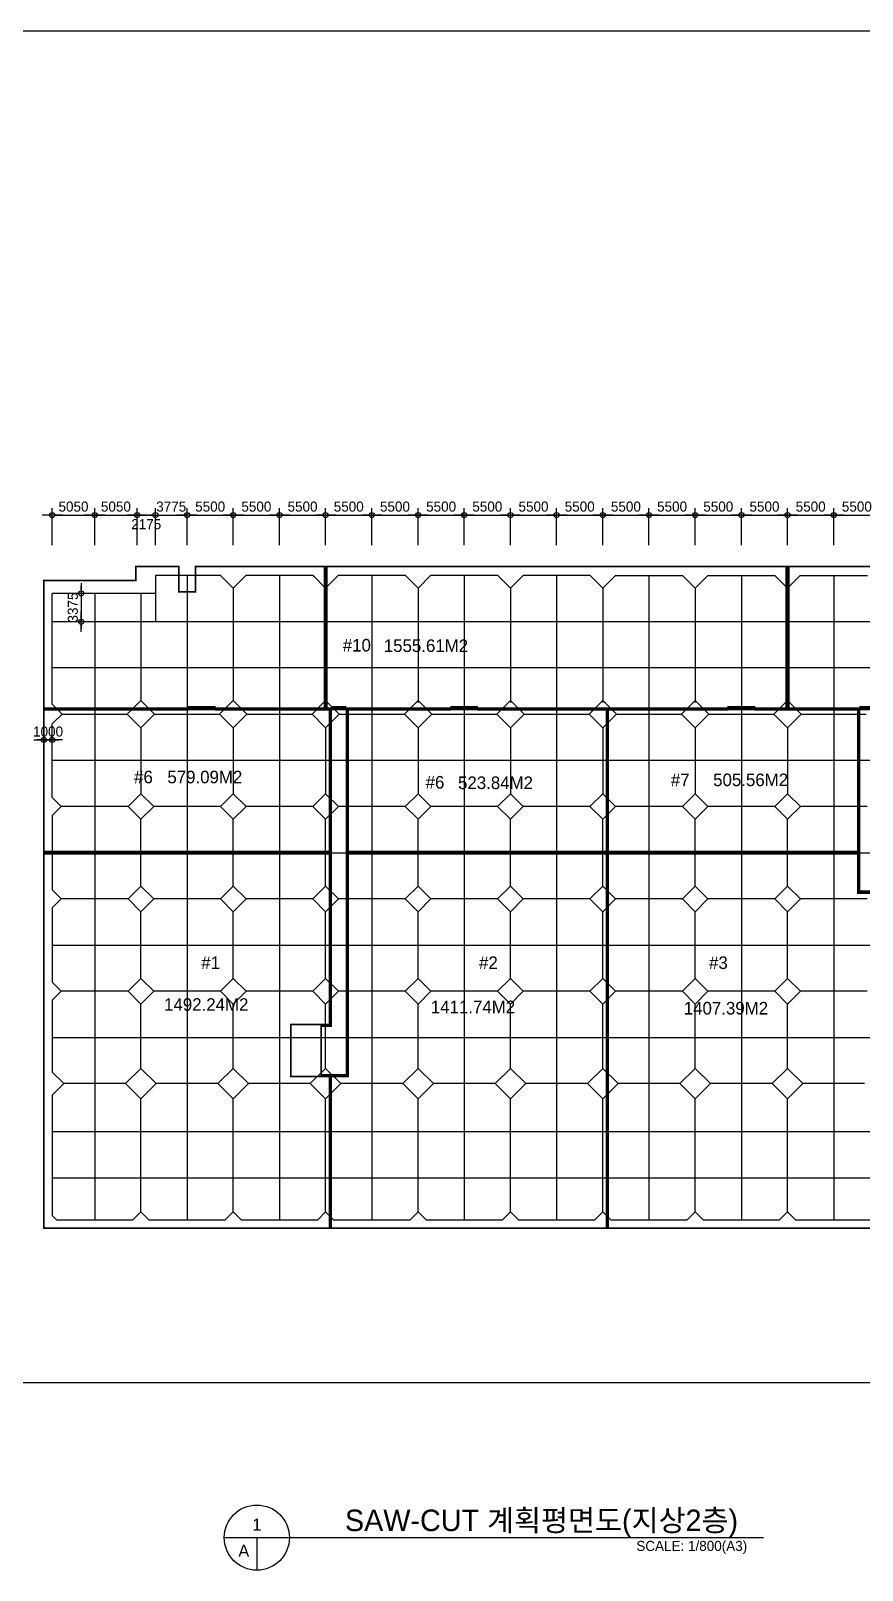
# Model space of a CAD drawing. Header units: millimetres. Extents: x -224470 to 893780, y -1288009 to 197746.
# Drawn here: x 102622 to 201618, y -446339 to -263054 of the extents above; entities that cross this region are included whole.
import ezdxf
from ezdxf.enums import TextEntityAlignment as Align

# ---------------------------------------------------------------- set-up
doc = ezdxf.new("R2010")
doc.units = ezdxf.units.MM
doc.header["$LTSCALE"] = 1000
doc.header["$MEASUREMENT"] = 0
doc.header["$PDSIZE"] = -10
doc.layers.get('0').update_dxf_attribs({"linetype": 'CONTINUOUS'})
doc.layers.get('Defpoints').update_dxf_attribs({"color": 171, "linetype": 'CONTINUOUS'})
for name, color, linetype in [('NDIM', 7, 'CONTINUOUS'), ('SAW-CUT', 6, 'CONTINUOUS'), ('SYM', 7, 'CONTINUOUS'), ('TEXT', 3, 'CONTINUOUS')]:
    doc.layers.add(name, color=color, linetype=linetype)
doc.styles.add('CGS', font='cgse', dxfattribs={"bigfont": 'cgs'})
doc.styles.add('나눔바른고딕', font='')
doc.styles.get('나눔바른고딕').set_extended_font_data('나눔바른고딕')
doc.dimstyles.new('NDIM 1200', dxfattribs={"dimscale": 500, "dimtxt": 3, "dimasz": 1, "dimexe": 2, "dimexo": 2, "dimgap": 1, "dimtad": 1, "dimdec": 0, "dimdsep": 46, "dimtxsty": 'CGS', "dimblk": 'DOT0', "dimcen": 1, "dimdle": 8, "dimclrd": 2, "dimclre": 2, "dimclrt": 2, "dimadec": 0, "dimazin": 0, "dimtfac": 1, "dimtdec": 0, "dimtix": 1, "dimtmove": 2, "dimatfit": 3, "dimldrblk": 'DOT0', "dimfxl": 1, "dimtolj": 1, "dimtzin": 0, "dimlwd": -1, "dimlwe": -1, "dimarcsym": 0})

# ---------------------------------------------------------------- blocks, each defined once
blk = doc.blocks.new('DOT0')
blk.add_line((-3, 0), (3, 0))
at = {"color": 6}
blk.add_circle((0, 0), 0.75, dxfattribs=at)
blk = doc.blocks.new('*D184')
at = {"layer": 'Defpoints', "color": 0, "ltscale": 0.4, "transparency": 16777216}
for p in [(110230, -320709), (105180, -325109), (110230, -325109)]:
    blk.add_point(p, dxfattribs=at)
at = {"layer": 'NDIM', "ltscale": 0.4, "transparency": 16777216}
for p, q in [((105180, -324309), (105180, -319909)), ((105580, -320709), (109830, -320709)), ((110230, -324309), (110230, -319909))]:
    blk.add_line(p, q, dxfattribs=at)
at = {"layer": 'NDIM', "ltscale": 0.4, "transparency": 16777216, "xscale": 400, "yscale": 400, "zscale": 400, "rotation": 180}
blk.add_blockref('DOT0', (105180, -320709), dxfattribs=at)
at = {"layer": 'NDIM', "ltscale": 0.4, "transparency": 16777216, "xscale": 400, "yscale": 400, "zscale": 400}
blk.add_blockref('DOT0', (110230, -320709), dxfattribs=at)
at = {"layer": 'NDIM', "ltscale": 0.4, "transparency": 16777216, "insert": (107705, -319709), "char_height": 1200, "attachment_point": 5, "style": 'CGS'}
blk.add_mtext('\\A1;5050', dxfattribs=at)
blk = doc.blocks.new('*D186')
at = {"layer": 'Defpoints', "color": 0, "ltscale": 0.4, "transparency": 16777216}
for p in [(105180, -347492), (104180, -349092), (105180, -349092)]:
    blk.add_point(p, dxfattribs=at)
at = {"layer": 'NDIM', "ltscale": 0.4, "transparency": 16777216}
for p, q in [((103780, -347492), (103380, -347492)), ((104180, -348292), (104180, -346692)), ((104180, -347492), (105180, -347492)), ((105180, -348292), (105180, -346692)), ((105580, -347492), (105980, -347492))]:
    blk.add_line(p, q, dxfattribs=at)
at = {"layer": 'NDIM', "ltscale": 0.4, "transparency": 16777216, "xscale": 400, "yscale": 400, "zscale": 400}
blk.add_blockref('DOT0', (104180, -347492), dxfattribs=at)
at = {"layer": 'NDIM', "ltscale": 0.4, "transparency": 16777216, "xscale": 400, "yscale": 400, "zscale": 400, "rotation": 180}
blk.add_blockref('DOT0', (105180, -347492), dxfattribs=at)
at = {"layer": 'NDIM', "ltscale": 0.4, "transparency": 16777216, "insert": (104680, -346492), "char_height": 1200, "attachment_point": 5, "style": 'CGS'}
blk.add_mtext('\\A1;1000', dxfattribs=at)
blk = doc.blocks.new('*D188')
at = {"layer": 'Defpoints', "color": 0, "ltscale": 0.4, "transparency": 16777216}
for p in [(115280, -320709), (110230, -325109), (115280, -325109)]:
    blk.add_point(p, dxfattribs=at)
at = {"layer": 'NDIM', "ltscale": 0.4, "transparency": 16777216}
for p, q in [((110230, -324309), (110230, -319909)), ((110630, -320709), (114880, -320709)), ((115280, -324309), (115280, -319909))]:
    blk.add_line(p, q, dxfattribs=at)
at = {"layer": 'NDIM', "ltscale": 0.4, "transparency": 16777216, "xscale": 400, "yscale": 400, "zscale": 400, "rotation": 180}
blk.add_blockref('DOT0', (110230, -320709), dxfattribs=at)
at = {"layer": 'NDIM', "ltscale": 0.4, "transparency": 16777216, "xscale": 400, "yscale": 400, "zscale": 400}
blk.add_blockref('DOT0', (115280, -320709), dxfattribs=at)
at = {"layer": 'NDIM', "ltscale": 0.4, "transparency": 16777216, "insert": (112755, -319709), "char_height": 1200, "attachment_point": 5, "style": 'CGS'}
blk.add_mtext('\\A1;5050', dxfattribs=at)
blk = doc.blocks.new('*D189')
at = {"layer": 'Defpoints', "color": 0, "ltscale": 0.4, "transparency": 16777216}
for p in [(117455, -320709), (115280, -325109), (117455, -325109)]:
    blk.add_point(p, dxfattribs=at)
at = {"layer": 'NDIM', "ltscale": 0.4, "transparency": 16777216}
for p, q in [((115280, -324309), (115280, -319909)), ((115680, -320709), (117055, -320709)), ((117455, -324309), (117455, -319909))]:
    blk.add_line(p, q, dxfattribs=at)
at = {"layer": 'NDIM', "ltscale": 0.4, "transparency": 16777216, "xscale": 400, "yscale": 400, "zscale": 400, "rotation": 180}
blk.add_blockref('DOT0', (115280, -320709), dxfattribs=at)
at = {"layer": 'NDIM', "ltscale": 0.4, "transparency": 16777216, "xscale": 400, "yscale": 400, "zscale": 400}
blk.add_blockref('DOT0', (117455, -320709), dxfattribs=at)
at = {"layer": 'NDIM', "ltscale": 0.4, "transparency": 16777216, "insert": (116368, -321809), "char_height": 1200, "attachment_point": 5, "style": 'CGS'}
blk.add_mtext('\\A1;2175', dxfattribs=at)
blk = doc.blocks.new('*D190')
at = {"layer": 'Defpoints', "color": 0, "ltscale": 0.4, "transparency": 16777216}
for p in [(126730, -320709), (121230, -325109), (126730, -325109)]:
    blk.add_point(p, dxfattribs=at)
at = {"layer": 'NDIM', "ltscale": 0.4, "transparency": 16777216}
for p, q in [((121230, -324309), (121230, -319909)), ((121630, -320709), (126330, -320709)), ((126730, -324309), (126730, -319909))]:
    blk.add_line(p, q, dxfattribs=at)
at = {"layer": 'NDIM', "ltscale": 0.4, "transparency": 16777216, "xscale": 400, "yscale": 400, "zscale": 400, "rotation": 180}
blk.add_blockref('DOT0', (121230, -320709), dxfattribs=at)
at = {"layer": 'NDIM', "ltscale": 0.4, "transparency": 16777216, "xscale": 400, "yscale": 400, "zscale": 400}
blk.add_blockref('DOT0', (126730, -320709), dxfattribs=at)
at = {"layer": 'NDIM', "ltscale": 0.4, "transparency": 16777216, "insert": (123980, -319709), "char_height": 1200, "attachment_point": 5, "style": 'CGS'}
blk.add_mtext('\\A1;5500', dxfattribs=at)
blk = doc.blocks.new('*D194')
at = {"layer": 'Defpoints', "color": 0, "ltscale": 0.4, "transparency": 16777216}
for p in [(121230, -320709), (117455, -325109), (121230, -325109)]:
    blk.add_point(p, dxfattribs=at)
at = {"layer": 'NDIM', "ltscale": 0.4, "transparency": 16777216}
for p, q in [((117055, -320709), (116655, -320709)), ((117455, -324309), (117455, -319909)), ((117455, -320709), (121230, -320709)), ((121230, -324309), (121230, -319909)), ((121630, -320709), (122030, -320709))]:
    blk.add_line(p, q, dxfattribs=at)
at = {"layer": 'NDIM', "ltscale": 0.4, "transparency": 16777216, "xscale": 400, "yscale": 400, "zscale": 400}
blk.add_blockref('DOT0', (117455, -320709), dxfattribs=at)
at = {"layer": 'NDIM', "ltscale": 0.4, "transparency": 16777216, "xscale": 400, "yscale": 400, "zscale": 400, "rotation": 180}
blk.add_blockref('DOT0', (121230, -320709), dxfattribs=at)
at = {"layer": 'NDIM', "ltscale": 0.4, "transparency": 16777216, "insert": (119343, -319709), "char_height": 1200, "attachment_point": 5, "style": 'CGS'}
blk.add_mtext('\\A1;3775', dxfattribs=at)
blk = doc.blocks.new('*D191')
at = {"layer": 'Defpoints', "color": 0, "ltscale": 0.4, "transparency": 16777216}
for p in [(132230, -320709), (126730, -325109), (132230, -325109)]:
    blk.add_point(p, dxfattribs=at)
at = {"layer": 'NDIM', "ltscale": 0.4, "transparency": 16777216}
for p, q in [((126730, -324309), (126730, -319909)), ((127130, -320709), (131830, -320709)), ((132230, -324309), (132230, -319909))]:
    blk.add_line(p, q, dxfattribs=at)
at = {"layer": 'NDIM', "ltscale": 0.4, "transparency": 16777216, "xscale": 400, "yscale": 400, "zscale": 400, "rotation": 180}
blk.add_blockref('DOT0', (126730, -320709), dxfattribs=at)
at = {"layer": 'NDIM', "ltscale": 0.4, "transparency": 16777216, "xscale": 400, "yscale": 400, "zscale": 400}
blk.add_blockref('DOT0', (132230, -320709), dxfattribs=at)
at = {"layer": 'NDIM', "ltscale": 0.4, "transparency": 16777216, "insert": (129480, -319709), "char_height": 1200, "attachment_point": 5, "style": 'CGS'}
blk.add_mtext('\\A1;5500', dxfattribs=at)
blk = doc.blocks.new('*D192')
at = {"layer": 'Defpoints', "color": 0, "ltscale": 0.4, "transparency": 16777216}
for p in [(137730, -320709), (132230, -325109), (137730, -325109)]:
    blk.add_point(p, dxfattribs=at)
at = {"layer": 'NDIM', "ltscale": 0.4, "transparency": 16777216}
for p, q in [((132230, -324309), (132230, -319909)), ((132630, -320709), (137330, -320709)), ((137730, -324309), (137730, -319909))]:
    blk.add_line(p, q, dxfattribs=at)
at = {"layer": 'NDIM', "ltscale": 0.4, "transparency": 16777216, "xscale": 400, "yscale": 400, "zscale": 400, "rotation": 180}
blk.add_blockref('DOT0', (132230, -320709), dxfattribs=at)
at = {"layer": 'NDIM', "ltscale": 0.4, "transparency": 16777216, "xscale": 400, "yscale": 400, "zscale": 400}
blk.add_blockref('DOT0', (137730, -320709), dxfattribs=at)
at = {"layer": 'NDIM', "ltscale": 0.4, "transparency": 16777216, "insert": (134980, -319709), "char_height": 1200, "attachment_point": 5, "style": 'CGS'}
blk.add_mtext('\\A1;5500', dxfattribs=at)
blk = doc.blocks.new('*D193')
at = {"layer": 'Defpoints', "color": 0, "ltscale": 0.4, "transparency": 16777216}
for p in [(143230, -320709), (137730, -325109), (143230, -325109)]:
    blk.add_point(p, dxfattribs=at)
at = {"layer": 'NDIM', "ltscale": 0.4, "transparency": 16777216}
for p, q in [((137730, -324309), (137730, -319909)), ((138130, -320709), (142830, -320709)), ((143230, -324309), (143230, -319909))]:
    blk.add_line(p, q, dxfattribs=at)
at = {"layer": 'NDIM', "ltscale": 0.4, "transparency": 16777216, "xscale": 400, "yscale": 400, "zscale": 400, "rotation": 180}
blk.add_blockref('DOT0', (137730, -320709), dxfattribs=at)
at = {"layer": 'NDIM', "ltscale": 0.4, "transparency": 16777216, "xscale": 400, "yscale": 400, "zscale": 400}
blk.add_blockref('DOT0', (143230, -320709), dxfattribs=at)
at = {"layer": 'NDIM', "ltscale": 0.4, "transparency": 16777216, "insert": (140480, -319709), "char_height": 1200, "attachment_point": 5, "style": 'CGS'}
blk.add_mtext('\\A1;5500', dxfattribs=at)
blk = doc.blocks.new('*D195')
at = {"layer": 'Defpoints', "color": 0, "ltscale": 0.4, "transparency": 16777216}
for p in [(148730, -320709), (143230, -325109), (148730, -325109)]:
    blk.add_point(p, dxfattribs=at)
at = {"layer": 'NDIM', "ltscale": 0.4, "transparency": 16777216}
for p, q in [((143230, -324309), (143230, -319909)), ((143630, -320709), (148330, -320709)), ((148730, -324309), (148730, -319909))]:
    blk.add_line(p, q, dxfattribs=at)
at = {"layer": 'NDIM', "ltscale": 0.4, "transparency": 16777216, "xscale": 400, "yscale": 400, "zscale": 400, "rotation": 180}
blk.add_blockref('DOT0', (143230, -320709), dxfattribs=at)
at = {"layer": 'NDIM', "ltscale": 0.4, "transparency": 16777216, "xscale": 400, "yscale": 400, "zscale": 400}
blk.add_blockref('DOT0', (148730, -320709), dxfattribs=at)
at = {"layer": 'NDIM', "ltscale": 0.4, "transparency": 16777216, "insert": (145980, -319709), "char_height": 1200, "attachment_point": 5, "style": 'CGS'}
blk.add_mtext('\\A1;5500', dxfattribs=at)
blk = doc.blocks.new('*D196')
at = {"layer": 'Defpoints', "color": 0, "ltscale": 0.4, "transparency": 16777216}
for p in [(154230, -320709), (148730, -325109), (154230, -325109)]:
    blk.add_point(p, dxfattribs=at)
at = {"layer": 'NDIM', "ltscale": 0.4, "transparency": 16777216}
for p, q in [((148730, -324309), (148730, -319909)), ((149130, -320709), (153830, -320709)), ((154230, -324309), (154230, -319909))]:
    blk.add_line(p, q, dxfattribs=at)
at = {"layer": 'NDIM', "ltscale": 0.4, "transparency": 16777216, "xscale": 400, "yscale": 400, "zscale": 400, "rotation": 180}
blk.add_blockref('DOT0', (148730, -320709), dxfattribs=at)
at = {"layer": 'NDIM', "ltscale": 0.4, "transparency": 16777216, "xscale": 400, "yscale": 400, "zscale": 400}
blk.add_blockref('DOT0', (154230, -320709), dxfattribs=at)
at = {"layer": 'NDIM', "ltscale": 0.4, "transparency": 16777216, "insert": (151480, -319709), "char_height": 1200, "attachment_point": 5, "style": 'CGS'}
blk.add_mtext('\\A1;5500', dxfattribs=at)
blk = doc.blocks.new('*D197')
at = {"layer": 'Defpoints', "color": 0, "ltscale": 0.4, "transparency": 16777216}
for p in [(159730, -320709), (154230, -325109), (159730, -325109)]:
    blk.add_point(p, dxfattribs=at)
at = {"layer": 'NDIM', "ltscale": 0.4, "transparency": 16777216}
for p, q in [((154230, -324309), (154230, -319909)), ((154630, -320709), (159330, -320709)), ((159730, -324309), (159730, -319909))]:
    blk.add_line(p, q, dxfattribs=at)
at = {"layer": 'NDIM', "ltscale": 0.4, "transparency": 16777216, "xscale": 400, "yscale": 400, "zscale": 400, "rotation": 180}
blk.add_blockref('DOT0', (154230, -320709), dxfattribs=at)
at = {"layer": 'NDIM', "ltscale": 0.4, "transparency": 16777216, "xscale": 400, "yscale": 400, "zscale": 400}
blk.add_blockref('DOT0', (159730, -320709), dxfattribs=at)
at = {"layer": 'NDIM', "ltscale": 0.4, "transparency": 16777216, "insert": (156980, -319709), "char_height": 1200, "attachment_point": 5, "style": 'CGS'}
blk.add_mtext('\\A1;5500', dxfattribs=at)
blk = doc.blocks.new('*D198')
at = {"layer": 'Defpoints', "color": 0, "ltscale": 0.4, "transparency": 16777216}
for p in [(165230, -320709), (159730, -325109), (165230, -325109)]:
    blk.add_point(p, dxfattribs=at)
at = {"layer": 'NDIM', "ltscale": 0.4, "transparency": 16777216}
for p, q in [((159730, -324309), (159730, -319909)), ((160130, -320709), (164830, -320709)), ((165230, -324309), (165230, -319909))]:
    blk.add_line(p, q, dxfattribs=at)
at = {"layer": 'NDIM', "ltscale": 0.4, "transparency": 16777216, "xscale": 400, "yscale": 400, "zscale": 400, "rotation": 180}
blk.add_blockref('DOT0', (159730, -320709), dxfattribs=at)
at = {"layer": 'NDIM', "ltscale": 0.4, "transparency": 16777216, "xscale": 400, "yscale": 400, "zscale": 400}
blk.add_blockref('DOT0', (165230, -320709), dxfattribs=at)
at = {"layer": 'NDIM', "ltscale": 0.4, "transparency": 16777216, "insert": (162480, -319709), "char_height": 1200, "attachment_point": 5, "style": 'CGS'}
blk.add_mtext('\\A1;5500', dxfattribs=at)
blk = doc.blocks.new('*D199')
at = {"layer": 'Defpoints', "color": 0, "ltscale": 0.4, "transparency": 16777216}
for p in [(170730, -320709), (165230, -325109), (170730, -325109)]:
    blk.add_point(p, dxfattribs=at)
at = {"layer": 'NDIM', "ltscale": 0.4, "transparency": 16777216}
for p, q in [((165230, -324309), (165230, -319909)), ((165630, -320709), (170330, -320709)), ((170730, -324309), (170730, -319909))]:
    blk.add_line(p, q, dxfattribs=at)
at = {"layer": 'NDIM', "ltscale": 0.4, "transparency": 16777216, "xscale": 400, "yscale": 400, "zscale": 400, "rotation": 180}
blk.add_blockref('DOT0', (165230, -320709), dxfattribs=at)
at = {"layer": 'NDIM', "ltscale": 0.4, "transparency": 16777216, "xscale": 400, "yscale": 400, "zscale": 400}
blk.add_blockref('DOT0', (170730, -320709), dxfattribs=at)
at = {"layer": 'NDIM', "ltscale": 0.4, "transparency": 16777216, "insert": (167980, -319709), "char_height": 1200, "attachment_point": 5, "style": 'CGS'}
blk.add_mtext('\\A1;5500', dxfattribs=at)
blk = doc.blocks.new('*D200')
at = {"layer": 'Defpoints', "color": 0, "ltscale": 0.4, "transparency": 16777216}
for p in [(176230, -320709), (170730, -325109), (176230, -325109)]:
    blk.add_point(p, dxfattribs=at)
at = {"layer": 'NDIM', "ltscale": 0.4, "transparency": 16777216}
for p, q in [((170730, -324309), (170730, -319909)), ((171130, -320709), (175830, -320709)), ((176230, -324309), (176230, -319909))]:
    blk.add_line(p, q, dxfattribs=at)
at = {"layer": 'NDIM', "ltscale": 0.4, "transparency": 16777216, "xscale": 400, "yscale": 400, "zscale": 400, "rotation": 180}
blk.add_blockref('DOT0', (170730, -320709), dxfattribs=at)
at = {"layer": 'NDIM', "ltscale": 0.4, "transparency": 16777216, "xscale": 400, "yscale": 400, "zscale": 400}
blk.add_blockref('DOT0', (176230, -320709), dxfattribs=at)
at = {"layer": 'NDIM', "ltscale": 0.4, "transparency": 16777216, "insert": (173480, -319709), "char_height": 1200, "attachment_point": 5, "style": 'CGS'}
blk.add_mtext('\\A1;5500', dxfattribs=at)
blk = doc.blocks.new('*D201')
at = {"layer": 'Defpoints', "color": 0, "ltscale": 0.4, "transparency": 16777216}
for p in [(181730, -320709), (176230, -325109), (181730, -325109)]:
    blk.add_point(p, dxfattribs=at)
at = {"layer": 'NDIM', "ltscale": 0.4, "transparency": 16777216}
for p, q in [((176230, -324309), (176230, -319909)), ((176630, -320709), (181330, -320709)), ((181730, -324309), (181730, -319909))]:
    blk.add_line(p, q, dxfattribs=at)
at = {"layer": 'NDIM', "ltscale": 0.4, "transparency": 16777216, "xscale": 400, "yscale": 400, "zscale": 400, "rotation": 180}
blk.add_blockref('DOT0', (176230, -320709), dxfattribs=at)
at = {"layer": 'NDIM', "ltscale": 0.4, "transparency": 16777216, "xscale": 400, "yscale": 400, "zscale": 400}
blk.add_blockref('DOT0', (181730, -320709), dxfattribs=at)
at = {"layer": 'NDIM', "ltscale": 0.4, "transparency": 16777216, "insert": (178980, -319709), "char_height": 1200, "attachment_point": 5, "style": 'CGS'}
blk.add_mtext('\\A1;5500', dxfattribs=at)
blk = doc.blocks.new('*D202')
at = {"layer": 'Defpoints', "color": 0, "ltscale": 0.4, "transparency": 16777216}
for p in [(187230, -320709), (181730, -325109), (187230, -325109)]:
    blk.add_point(p, dxfattribs=at)
at = {"layer": 'NDIM', "ltscale": 0.4, "transparency": 16777216}
for p, q in [((181730, -324309), (181730, -319909)), ((182130, -320709), (186830, -320709)), ((187230, -324309), (187230, -319909))]:
    blk.add_line(p, q, dxfattribs=at)
at = {"layer": 'NDIM', "ltscale": 0.4, "transparency": 16777216, "xscale": 400, "yscale": 400, "zscale": 400, "rotation": 180}
blk.add_blockref('DOT0', (181730, -320709), dxfattribs=at)
at = {"layer": 'NDIM', "ltscale": 0.4, "transparency": 16777216, "xscale": 400, "yscale": 400, "zscale": 400}
blk.add_blockref('DOT0', (187230, -320709), dxfattribs=at)
at = {"layer": 'NDIM', "ltscale": 0.4, "transparency": 16777216, "insert": (184480, -319709), "char_height": 1200, "attachment_point": 5, "style": 'CGS'}
blk.add_mtext('\\A1;5500', dxfattribs=at)
blk = doc.blocks.new('*D203')
at = {"layer": 'Defpoints', "color": 0, "ltscale": 0.4, "transparency": 16777216}
for p in [(192730, -320709), (187230, -325109), (192730, -325109)]:
    blk.add_point(p, dxfattribs=at)
at = {"layer": 'NDIM', "ltscale": 0.4, "transparency": 16777216}
for p, q in [((187230, -324309), (187230, -319909)), ((187630, -320709), (192330, -320709)), ((192730, -324309), (192730, -319909))]:
    blk.add_line(p, q, dxfattribs=at)
at = {"layer": 'NDIM', "ltscale": 0.4, "transparency": 16777216, "xscale": 400, "yscale": 400, "zscale": 400, "rotation": 180}
blk.add_blockref('DOT0', (187230, -320709), dxfattribs=at)
at = {"layer": 'NDIM', "ltscale": 0.4, "transparency": 16777216, "xscale": 400, "yscale": 400, "zscale": 400}
blk.add_blockref('DOT0', (192730, -320709), dxfattribs=at)
at = {"layer": 'NDIM', "ltscale": 0.4, "transparency": 16777216, "insert": (189980, -319709), "char_height": 1200, "attachment_point": 5, "style": 'CGS'}
blk.add_mtext('\\A1;5500', dxfattribs=at)
blk = doc.blocks.new('*D204')
at = {"layer": 'Defpoints', "color": 0, "ltscale": 0.4, "transparency": 16777216}
for p in [(198230, -320709), (192730, -325109), (198230, -325109)]:
    blk.add_point(p, dxfattribs=at)
at = {"layer": 'NDIM', "ltscale": 0.4, "transparency": 16777216}
for p, q in [((192730, -324309), (192730, -319909)), ((193130, -320709), (197830, -320709)), ((198230, -324309), (198230, -319909))]:
    blk.add_line(p, q, dxfattribs=at)
at = {"layer": 'NDIM', "ltscale": 0.4, "transparency": 16777216, "xscale": 400, "yscale": 400, "zscale": 400, "rotation": 180}
blk.add_blockref('DOT0', (192730, -320709), dxfattribs=at)
at = {"layer": 'NDIM', "ltscale": 0.4, "transparency": 16777216, "xscale": 400, "yscale": 400, "zscale": 400}
blk.add_blockref('DOT0', (198230, -320709), dxfattribs=at)
at = {"layer": 'NDIM', "ltscale": 0.4, "transparency": 16777216, "insert": (195480, -319709), "char_height": 1200, "attachment_point": 5, "style": 'CGS'}
blk.add_mtext('\\A1;5500', dxfattribs=at)
blk = doc.blocks.new('*D205')
at = {"layer": 'Defpoints', "color": 0, "ltscale": 0.4, "transparency": 16777216}
for p in [(203730, -320709), (198230, -325109), (203730, -325109)]:
    blk.add_point(p, dxfattribs=at)
at = {"layer": 'NDIM', "ltscale": 0.4, "transparency": 16777216}
for p, q in [((198230, -324309), (198230, -319909)), ((198630, -320709), (203330, -320709)), ((203730, -324309), (203730, -319909))]:
    blk.add_line(p, q, dxfattribs=at)
at = {"layer": 'NDIM', "ltscale": 0.4, "transparency": 16777216, "xscale": 400, "yscale": 400, "zscale": 400, "rotation": 180}
blk.add_blockref('DOT0', (198230, -320709), dxfattribs=at)
at = {"layer": 'NDIM', "ltscale": 0.4, "transparency": 16777216, "xscale": 400, "yscale": 400, "zscale": 400}
blk.add_blockref('DOT0', (203730, -320709), dxfattribs=at)
at = {"layer": 'NDIM', "ltscale": 0.4, "transparency": 16777216, "insert": (200980, -319709), "char_height": 1200, "attachment_point": 5, "style": 'CGS'}
blk.add_mtext('\\A1;5500', dxfattribs=at)
blk = doc.blocks.new('*D345')
at = {"layer": 'Defpoints', "color": 0, "ltscale": 0.4, "transparency": 16777216}
for p in [(110230, -330034), (108630, -333409), (110230, -333409)]:
    blk.add_point(p, dxfattribs=at)
at = {"layer": 'NDIM', "ltscale": 0.4, "transparency": 16777216}
for p, q in [((108630, -329634), (108630, -329234)), ((109430, -330034), (107830, -330034)), ((108630, -330034), (108630, -333409)), ((109430, -333409), (107830, -333409)), ((108630, -333809), (108630, -334209))]:
    blk.add_line(p, q, dxfattribs=at)
at = {"layer": 'NDIM', "ltscale": 0.4, "transparency": 16777216, "xscale": 400, "yscale": 400, "zscale": 400}
for p, rotation in [((108630, -330034), 270), ((108630, -333409), 90)]:
    blk.add_blockref('DOT0', p, dxfattribs=dict(at, rotation=rotation))
at = {"layer": 'NDIM', "ltscale": 0.4, "transparency": 16777216, "insert": (107630, -331722), "char_height": 1200, "attachment_point": 5, "rotation": 90, "style": 'CGS'}
blk.add_mtext('\\A1;3375', dxfattribs=at)

msp = doc.modelspace()

# ---------------------------------------------------------------- linework, layer by layer
at = {"color": 3, "ltscale": 10000, "const_width": 200}
for points in [[(140205.1, -343709.5), (192730.1, -343709.5), (192730.1, -326834.5), (122230.1, -326834.5), (122230.1, -329834.5), (120230.1, -329834.5), (120230.1, -326834.5), (115130.1, -326834.5), (115130.1, -328509.5), (104180.1, -328509.5), (104180.1, -343709.5), (138405.1, -343709.5), (138405.1, -381559.5), (137180.1, -381559.5), (137180.1, -387359.5), (140205.1, -387359.5), (140205.1, -343709.5)], [(203080.1, -343709.5), (271405.1, -343709.5), (271405.1, -336259.5), (277255.1, -336259.5), (277255.1, -328509.5), (268930.1, -328509.5), (268930.1, -326834.5), (254230.1, -326834.5), (254230.1, -329834.5), (252230.1, -329834.5), (252230.1, -326834.5), (192730.1, -326834.5), (192730.1, -343709.5), (201280.1, -343709.5), (201280.1, -365509.5), (204280.1, -365509.5), (204280.1, -359709.5), (203080.1, -359709.5), (203080.1, -343709.5)], [(121320.1, -343709.5), (121320.1, -343909.5), (104180.1, -343909.5), (104180.1, -360909.5), (138205.1, -360909.5), (138205.1, -343909.5), (124640.1, -343909.5), (124640.1, -343709.5), (121320.1, -343709.5)], [(152570.1, -343709.5), (152570.1, -343909.5), (140405.1, -343909.5), (140405.1, -360909.5), (171180.1, -360909.5), (171180.1, -343909.5), (155890.1, -343909.5), (155890.1, -343709.5), (152570.1, -343709.5)], [(185570.1, -343709.5), (185570.1, -343909.5), (171380.1, -343909.5), (171380.1, -360909.5), (201080.1, -360909.5), (201080.1, -343909.5), (188890.1, -343909.5), (188890.1, -343709.5), (185570.1, -343709.5)], [(104180.1, -360909.5), (104180.1, -405609.5), (138205.1, -405609.5), (138205.1, -387559.5), (133580.1, -387559.5), (133580.1, -381359.5), (138205.1, -381359.5), (138205.1, -360909.5), (104180.1, -360909.5)], [(140405.1, -360909.5), (140405.1, -387559.5), (138405.1, -387559.5), (138405.1, -405609.5), (171180.1, -405609.5), (171180.1, -377409.5), (171180.1, -360909.5), (140405.1, -360909.5)], [(171380.1, -360909.5), (171380.1, -405609.5), (203080.1, -405609.5), (203080.1, -365709.5), (201080.1, -365709.5), (201080.1, -360909.5), (171380.1, -360909.5)]]:
    msp.add_lwpolyline(points, dxfattribs=at)
at = {"color": 1, "ltscale": 10000, "const_width": 500}
for points in [[(137730.1, -326834.5), (137730.1, -343709.5)], [(192730.1, -326834.5), (192730.1, -343709.5)], [(121320.1, -343709.5), (124640.1, -343709.5)], [(138405.1, -343709.5), (140205.1, -343709.5)], [(152570.1, -343709.5), (155890.1, -343709.5)], [(185570.1, -343709.5), (188890.1, -343709.5)], [(201280.1, -343709.5), (203080.1, -343709.5)], [(138205.1, -360909.5), (104180.1, -360909.5)], [(140405.1, -360909.5), (171180.1, -360909.5)], [(171380.1, -360909.5), (201080.1, -360909.5)]]:
    msp.add_lwpolyline(points, dxfattribs=at)
at = {"layer": 'Defpoints', "ltscale": 10000}
msp.add_lwpolyline([(292000, -424021.9), (8000, -424021.9), (8000, -263054.1), (292000, -263054.1)], close=True, dxfattribs=at)
at = {"layer": 'SAW-CUT', "ltscale": 10000}
for p, q in [((125230.1, -327909.5), (117455.1, -327909.5)), ((117455.1, -327909.5), (117455.1, -330034.5)), ((121230.1, -327909.5), (121230.1, -404609.5)), ((126730.1, -329409.5), (125230.1, -327909.5)), ((126730.1, -329409.5), (128230.1, -327909.5)), ((136230.1, -327909.5), (128230.1, -327909.5)), ((132230.1, -327909.5), (132230.1, -404609.5)), ((137730.1, -329409.5), (136230.1, -327909.5)), ((137730.1, -329409.5), (139230.1, -327909.5)), ((147230.1, -327909.5), (139230.1, -327909.5)), ((143230.1, -327909.5), (143230.1, -404609.5)), ((148730.1, -329409.5), (147230.1, -327909.5)), ((148730.1, -329409.5), (150230.1, -327909.5)), ((158230.1, -327909.5), (150230.1, -327909.5)), ((154230.1, -327909.5), (154230.1, -404609.5)), ((159730.1, -329409.5), (158230.1, -327909.5)), ((159730.1, -329409.5), (161230.1, -327909.5)), ((169230.1, -327909.5), (161230.1, -327909.5)), ((165230.1, -327909.5), (165230.1, -404609.5)), ((170730.1, -329409.5), (169230.1, -327909.5)), ((170730.1, -329409.5), (172230.1, -327909.5)), ((172230.1, -327909.5), (180230.1, -327909.5)), ((176230.1, -327909.5), (176230.1, -404609.5)), ((181730.1, -329409.5), (180230.1, -327909.5)), ((181730.1, -329409.5), (183230.1, -327909.5)), ((183230.1, -327909.5), (191230.1, -327909.5)), ((187230.1, -327909.5), (187230.1, -404609.5)), ((192730.1, -329409.5), (191230.1, -327909.5)), ((192730.1, -329409.5), (194230.1, -327909.5)), ((194230.1, -327909.5), (202230.1, -327909.5)), ((198230.1, -327909.5), (198230.1, -404609.5)), ((126730.1, -329409.5), (126730.1, -342785.2)), ((137730.1, -329409.5), (137730.1, -343009.5)), ((148730.1, -329409.5), (148730.1, -343009.5)), ((159730.1, -329409.5), (159730.1, -343009.5)), ((170730.1, -329409.5), (170730.1, -343009.5)), ((181730.1, -329409.5), (181730.1, -343009.5)), ((192730.1, -329409.5), (192730.1, -343009.5)), ((117455.1, -330034.5), (105180.1, -330034.5)), ((105180.1, -343235.2), (105180.1, -330034.5)), ((110230.1, -330034.5), (110230.1, -404609.5)), ((115730.1, -330034.5), (115730.1, -342785.2)), ((117455.1, -330034.5), (117455.1, -333409.5)), ((269730.1, -333409.5), (105180.1, -333409.5)), ((269730.1, -338909.5), (105180.1, -338909.5)), ((106354.4, -344409.5), (114105.8, -344409.5)), ((117354.4, -344409.5), (125105.8, -344409.5)), ((128354.4, -344409.5), (136105.8, -344409.5)), ((139354.4, -344409.5), (147105.8, -344409.5)), ((150354.4, -344409.5), (158105.8, -344409.5)), ((161354.4, -344409.5), (169105.8, -344409.5)), ((172354.4, -344409.5), (180105.8, -344409.5)), ((183354.4, -344409.5), (191105.8, -344409.5)), ((194354.4, -344409.5), (202105.8, -344409.5)), ((105180.1, -354335.2), (105180.1, -345583.7)), ((115730.1, -346033.7), (115730.1, -353885.2)), ((126730.1, -346033.7), (126730.1, -353885.2)), ((137730.1, -346033.7), (137730.1, -353885.2)), ((148730.1, -346033.7), (148730.1, -353885.2)), ((159730.1, -346033.7), (159730.1, -353885.2)), ((170730.1, -346033.7), (170730.1, -353885.2)), ((181730.1, -346033.7), (181730.1, -353885.2)), ((192730.1, -346033.7), (192730.1, -353885.2)), ((105180.1, -349909.5), (276255.1, -349909.5)), ((106254.4, -355409.5), (105180.1, -354335.2)), ((105180.1, -356483.7), (106254.4, -355409.5)), ((114205.8, -355409.5), (106254.4, -355409.5)), ((125205.8, -355409.5), (117254.4, -355409.5)), ((136205.8, -355409.5), (128254.4, -355409.5)), ((147205.8, -355409.5), (139254.4, -355409.5)), ((158205.8, -355409.5), (150254.4, -355409.5)), ((169205.8, -355409.5), (161254.4, -355409.5)), ((180205.8, -355409.5), (172254.4, -355409.5)), ((191205.8, -355409.5), (183254.4, -355409.5)), ((202205.8, -355409.5), (194254.4, -355409.5)), ((105180.1, -356483.7), (105180.1, -365335.2)), ((115730.1, -364885.2), (115730.1, -356933.7)), ((126730.1, -364885.2), (126730.1, -356933.7)), ((137730.1, -364885.2), (137730.1, -356933.7)), ((148730.1, -364885.2), (148730.1, -356933.7)), ((159730.1, -364885.2), (159730.1, -356933.7)), ((170730.1, -364885.2), (170730.1, -356933.7)), ((181730.1, -364885.2), (181730.1, -356933.7)), ((192730.1, -364885.2), (192730.1, -356933.7)), ((105180.1, -360909.5), (276255.1, -360909.5)), ((106254.4, -366409.5), (105180.1, -365335.2)), ((105180.1, -367483.7), (106254.4, -366409.5)), ((114205.8, -366409.5), (106254.4, -366409.5)), ((125205.8, -366409.5), (117254.4, -366409.5)), ((136205.8, -366409.5), (128254.4, -366409.5)), ((147205.8, -366409.5), (139254.4, -366409.5)), ((158205.8, -366409.5), (150254.4, -366409.5)), ((169205.8, -366409.5), (161254.4, -366409.5)), ((180205.8, -366409.5), (172254.4, -366409.5)), ((191205.8, -366409.5), (183254.4, -366409.5)), ((202205.8, -366409.5), (194254.4, -366409.5)), ((105180.1, -367483.7), (105180.1, -376335.2)), ((115730.1, -375885.2), (115730.1, -367933.7)), ((126730.1, -375885.2), (126730.1, -367933.7)), ((137730.1, -375885.2), (137730.1, -367933.7)), ((148730.1, -375885.2), (148730.1, -367933.7)), ((159730.1, -375885.2), (159730.1, -367933.7)), ((170730.1, -375885.2), (170730.1, -367933.7)), ((181730.1, -375885.2), (181730.1, -367933.7)), ((192730.1, -375885.2), (192730.1, -367933.7)), ((105180.1, -371909.5), (276255.1, -371909.5)), ((106254.4, -377409.5), (105180.1, -376335.2)), ((105180.1, -378483.7), (106254.4, -377409.5)), ((114205.8, -377409.5), (106254.4, -377409.5)), ((125205.8, -377409.5), (117254.4, -377409.5)), ((136205.8, -377409.5), (128254.4, -377409.5)), ((147205.8, -377409.5), (139254.4, -377409.5)), ((158205.8, -377409.5), (150254.4, -377409.5)), ((169205.8, -377409.5), (161254.4, -377409.5)), ((180205.8, -377409.5), (172254.4, -377409.5)), ((191205.8, -377409.5), (183254.4, -377409.5)), ((202205.8, -377409.5), (194254.4, -377409.5)), ((105180.1, -378483.7), (105180.1, -387035.2)), ((115730.1, -386585.2), (115730.1, -378933.7)), ((126730.1, -386585.2), (126730.1, -378933.7)), ((137730.1, -386585.2), (137730.1, -378933.7)), ((148730.1, -386585.2), (148730.1, -378933.7)), ((159730.1, -386585.2), (159730.1, -378933.7)), ((170730.1, -386585.2), (170730.1, -378933.7)), ((181730.1, -386585.2), (181730.1, -378933.7)), ((192730.1, -386585.2), (192730.1, -378933.7)), ((105180.1, -382909.5), (276255.1, -382909.5)), ((105180.1, -387035.2), (106554.4, -388409.5)), ((106554.4, -388409.5), (105180.1, -389783.7)), ((113905.8, -388409.5), (106554.4, -388409.5)), ((124905.8, -388409.5), (117554.4, -388409.5)), ((135905.8, -388409.5), (128554.4, -388409.5)), ((146905.8, -388409.5), (139554.4, -388409.5)), ((157905.8, -388409.5), (150554.4, -388409.5)), ((168905.8, -388409.5), (161554.4, -388409.5)), ((179905.8, -388409.5), (172554.4, -388409.5)), ((190905.8, -388409.5), (183554.4, -388409.5)), ((201905.8, -388409.5), (194554.4, -388409.5)), ((115730.1, -403659.5), (115730.1, -390233.7)), ((126730.1, -403659.5), (126730.1, -390233.7)), ((137730.1, -403659.5), (137730.1, -390233.7)), ((148730.1, -403659.5), (148730.1, -390233.7)), ((159730.1, -403659.5), (159730.1, -390233.7)), ((170730.1, -403659.5), (170730.1, -390233.7)), ((181730.1, -403659.5), (181730.1, -390233.7)), ((192730.1, -403659.5), (192730.1, -390233.7)), ((105180.1, -394109.5), (269080.1, -394109.5)), ((105180.1, -399609.5), (269080.1, -399609.5))]:
    msp.add_line(p, q, dxfattribs=at)
for points in [[(105180.1, -345583.7), (106354.4, -344409.5), (105180.1, -343235.2)], [(105180.1, -389783.7), (105180.1, -404109.5), (105680.1, -404609.5), (114780.1, -404609.5), (115730.1, -403659.5)], [(115730.1, -403659.5), (116680.1, -404609.5), (125780.1, -404609.5), (126730.1, -403659.5)], [(126730.1, -403659.5), (127680.1, -404609.5), (136780.1, -404609.5), (137730.1, -403659.5)], [(137730.1, -403659.5), (138680.1, -404609.5), (147780.1, -404609.5), (148730.1, -403659.5)], [(148730.1, -403659.5), (149680.1, -404609.5), (158780.1, -404609.5), (159730.1, -403659.5)], [(159730.1, -403659.5), (160680.1, -404609.5), (169780.1, -404609.5), (170730.1, -403659.5)], [(170730.1, -403659.5), (171680.1, -404609.5), (180780.1, -404609.5), (181730.1, -403659.5)], [(181730.1, -403659.5), (182680.1, -404609.5), (191780.1, -404609.5), (192730.1, -403659.5)], [(192730.1, -403659.5), (193680.1, -404609.5), (202780.1, -404609.5), (203730.1, -403659.5)]]:
    msp.add_lwpolyline(points, dxfattribs=at)
for points in [[(115730.1, -342785.2), (114105.8, -344409.5), (115730.1, -346033.7), (117354.4, -344409.5)], [(126730.1, -342785.2), (125105.8, -344409.5), (126730.1, -346033.7), (128354.4, -344409.5)], [(137730.1, -342785.2), (136105.8, -344409.5), (137730.1, -346033.7), (139354.4, -344409.5)], [(148730.1, -342785.2), (147105.8, -344409.5), (148730.1, -346033.7), (150354.4, -344409.5)], [(159730.1, -342785.2), (158105.8, -344409.5), (159730.1, -346033.7), (161354.4, -344409.5)], [(170730.1, -342785.2), (169105.8, -344409.5), (170730.1, -346033.7), (172354.4, -344409.5)], [(181730.1, -342785.2), (180105.8, -344409.5), (181730.1, -346033.7), (183354.4, -344409.5)], [(192730.1, -342785.2), (191105.8, -344409.5), (192730.1, -346033.7), (194354.4, -344409.5)], [(115730.1, -353885.2), (114205.8, -355409.5), (115730.1, -356933.7), (117254.4, -355409.5)], [(126730.1, -353885.2), (125205.8, -355409.5), (126730.1, -356933.7), (128254.4, -355409.5)], [(137730.1, -353885.2), (136205.8, -355409.5), (137730.1, -356933.7), (139254.4, -355409.5)], [(148730.1, -353885.2), (147205.8, -355409.5), (148730.1, -356933.7), (150254.4, -355409.5)], [(159730.1, -353885.2), (158205.8, -355409.5), (159730.1, -356933.7), (161254.4, -355409.5)], [(170730.1, -353885.2), (169205.8, -355409.5), (170730.1, -356933.7), (172254.4, -355409.5)], [(181730.1, -353885.2), (180205.8, -355409.5), (181730.1, -356933.7), (183254.4, -355409.5)], [(192730.1, -353885.2), (191205.8, -355409.5), (192730.1, -356933.7), (194254.4, -355409.5)], [(115730.1, -364885.2), (114205.8, -366409.5), (115730.1, -367933.7), (117254.4, -366409.5)], [(126730.1, -364885.2), (125205.8, -366409.5), (126730.1, -367933.7), (128254.4, -366409.5)], [(137730.1, -364885.2), (136205.8, -366409.5), (137730.1, -367933.7), (139254.4, -366409.5)], [(148730.1, -364885.2), (147205.8, -366409.5), (148730.1, -367933.7), (150254.4, -366409.5)], [(159730.1, -364885.2), (158205.8, -366409.5), (159730.1, -367933.7), (161254.4, -366409.5)], [(170730.1, -364885.2), (169205.8, -366409.5), (170730.1, -367933.7), (172254.4, -366409.5)], [(181730.1, -364885.2), (180205.8, -366409.5), (181730.1, -367933.7), (183254.4, -366409.5)], [(192730.1, -364885.2), (191205.8, -366409.5), (192730.1, -367933.7), (194254.4, -366409.5)], [(115730.1, -375885.2), (114205.8, -377409.5), (115730.1, -378933.7), (117254.4, -377409.5)], [(126730.1, -375885.2), (125205.8, -377409.5), (126730.1, -378933.7), (128254.4, -377409.5)], [(137730.1, -375885.2), (136205.8, -377409.5), (137730.1, -378933.7), (139254.4, -377409.5)], [(148730.1, -375885.2), (147205.8, -377409.5), (148730.1, -378933.7), (150254.4, -377409.5)], [(159730.1, -375885.2), (158205.8, -377409.5), (159730.1, -378933.7), (161254.4, -377409.5)], [(170730.1, -375885.2), (169205.8, -377409.5), (170730.1, -378933.7), (172254.4, -377409.5)], [(181730.1, -375885.2), (180205.8, -377409.5), (181730.1, -378933.7), (183254.4, -377409.5)], [(192730.1, -375885.2), (191205.8, -377409.5), (192730.1, -378933.7), (194254.4, -377409.5)], [(117554.4, -388409.5), (115730.1, -390233.7), (113905.8, -388409.5), (115730.1, -386585.2)], [(128554.4, -388409.5), (126730.1, -390233.7), (124905.8, -388409.5), (126730.1, -386585.2)], [(139554.4, -388409.5), (137730.1, -390233.7), (135905.8, -388409.5), (137730.1, -386585.2)], [(150554.4, -388409.5), (148730.1, -390233.7), (146905.8, -388409.5), (148730.1, -386585.2)], [(161554.4, -388409.5), (159730.1, -390233.7), (157905.8, -388409.5), (159730.1, -386585.2)], [(172554.4, -388409.5), (170730.1, -390233.7), (168905.8, -388409.5), (170730.1, -386585.2)], [(183554.4, -388409.5), (181730.1, -390233.7), (179905.8, -388409.5), (181730.1, -386585.2)], [(194554.4, -388409.5), (192730.1, -390233.7), (190905.8, -388409.5), (192730.1, -386585.2)]]:
    msp.add_lwpolyline(points, close=True, dxfattribs=at)
at = {"layer": 'SYM'}
for p, q in [((125659.4, -442460.4), (189855.8, -442460.4)), ((129538.2, -442460.4), (129538.2, -446339.2))]:
    msp.add_line(p, q, dxfattribs=at)
msp.add_circle((129538.2, -442460.4), 3878.8, dxfattribs=at)

# ---------------------------------------------------------------- texts
at = {"ltscale": 10000, "style": '나눔바른고딕'}
for s, p in [('#10', (139770.7, -336956.7)), ('#6', (114921.3, -352647.4)), ('#6', (149631.8, -353278.8)), ('#7', (178834.3, -353010.7)), ('#1', (122919.6, -374762)), ('#2', (155996.1, -374762)), ('#3', (183378.4, -374762))]:
    msp.add_text(s, height=1500, dxfattribs=at).set_placement(p)
at = {"color": 3, "ltscale": 10000, "style": '나눔바른고딕'}
for s, p in [('1555.61M2 ', (144653.6, -337014.6)), ('579.09M2 ', (118885.7, -352651.5)), ('523.84M2 ', (153495.2, -353336.4)), ('505.56M2 ', (183870.2, -352986.1)), ('1492.24M2 ', (118494.4, -379738.4)), ('1411.74M2 ', (150254.4, -380022.1)), ('1407.39M2 ', (180373, -380176.1))]:
    msp.add_text(s, height=1500, dxfattribs=at).set_placement(p)
at = {"layer": 'TEXT', "style": '나눔바른고딕'}
msp.add_text('SAW-CUT 계획평면도(지상2층)', height=2560, dxfattribs=at).set_placement((140029.2, -441684.7))
for s, p in [('1', (129538.2, -440908.9)), ('A', (127986.7, -444011.9))]:
    msp.add_text(s, height=1440, dxfattribs=at).set_placement(p, align=Align.MIDDLE)
msp.add_text('SCALE: 1/800(A3)', height=1200, dxfattribs=at).set_placement((187921.8, -442848.3), align=Align.TOP_RIGHT)

# ---------------------------------------------------------------- dimensions: what is measured, and where the dimension line sits
at = {"layer": 'NDIM', "ltscale": 0.4}
for base, p1, p2, picture, middle in [((110230.1, -320709.5), (105180.1, -325109.5), (110230.1, -325109.5), '*D184', (107705.1, -319709.5)), ((115280.1, -320709.5), (110230.1, -325109.5), (115280.1, -325109.5), '*D188', (112755.1, -319709.5)), ((121230.1, -320709.5), (117455.1, -325109.5), (121230.1, -325109.5), '*D194', (119342.6, -319709.5)), ((126730.1, -320709.5), (121230.1, -325109.5), (126730.1, -325109.5), '*D190', (123980.1, -319709.5)), ((132230.1, -320709.5), (126730.1, -325109.5), (132230.1, -325109.5), '*D191', (129480.1, -319709.5)), ((137730.1, -320709.5), (132230.1, -325109.5), (137730.1, -325109.5), '*D192', (134980.1, -319709.5)), ((143230.1, -320709.5), (137730.1, -325109.5), (143230.1, -325109.5), '*D193', (140480.1, -319709.5)), ((148730.1, -320709.5), (143230.1, -325109.5), (148730.1, -325109.5), '*D195', (145980.1, -319709.5)), ((154230.1, -320709.5), (148730.1, -325109.5), (154230.1, -325109.5), '*D196', (151480.1, -319709.5)), ((159730.1, -320709.5), (154230.1, -325109.5), (159730.1, -325109.5), '*D197', (156980.1, -319709.5)), ((165230.1, -320709.5), (159730.1, -325109.5), (165230.1, -325109.5), '*D198', (162480.1, -319709.5)), ((170730.1, -320709.5), (165230.1, -325109.5), (170730.1, -325109.5), '*D199', (167980.1, -319709.5)), ((176230.1, -320709.5), (170730.1, -325109.5), (176230.1, -325109.5), '*D200', (173480.1, -319709.5)), ((181730.1, -320709.5), (176230.1, -325109.5), (181730.1, -325109.5), '*D201', (178980.1, -319709.5)), ((187230.1, -320709.5), (181730.1, -325109.5), (187230.1, -325109.5), '*D202', (184480.1, -319709.5)), ((192730.1, -320709.5), (187230.1, -325109.5), (192730.1, -325109.5), '*D203', (189980.1, -319709.5)), ((198230.1, -320709.5), (192730.1, -325109.5), (198230.1, -325109.5), '*D204', (195480.1, -319709.5)), ((203730.1, -320709.5), (198230.1, -325109.5), (203730.1, -325109.5), '*D205', (200980.1, -319709.5)), ((105180.1, -347492), (104180.1, -349092), (105180.1, -349092), '*D186', (104680.1, -346492))]:
    dim = msp.add_linear_dim(base=base, p1=p1, p2=p2, dimstyle='NDIM 1200', override={"dimscale": 400, "dimclrd": 256, "dimclre": 256, "dimclrt": 256}, dxfattribs=at)
    dim.commit()
    dim.dimension.update_dxf_attribs({"geometry": picture, "text_midpoint": middle})
dim = msp.add_linear_dim(base=(117455.1, -320709.5), p1=(115280.1, -325109.5), p2=(117455.1, -325109.5), dimstyle='NDIM 1200', override={"dimscale": 400, "dimclrd": 256, "dimclre": 256, "dimclrt": 256}, dxfattribs=at)
dim.commit()
dim.dimension.update_dxf_attribs({"geometry": '*D189', "text_midpoint": (116367.6, -321809.5), "dimtype": 160})
dim = msp.add_linear_dim(base=(108630.1, -333409.5), p1=(110230.1, -330034.5), p2=(110230.1, -333409.5), angle=270, dimstyle='NDIM 1200', override={"dimscale": 400, "dimclrd": 256, "dimclre": 256, "dimclrt": 256}, dxfattribs=at)
dim.commit()
dim.dimension.update_dxf_attribs({"geometry": '*D345', "text_midpoint": (107630.1, -331722)})

doc.saveas('drawing.dxf')
